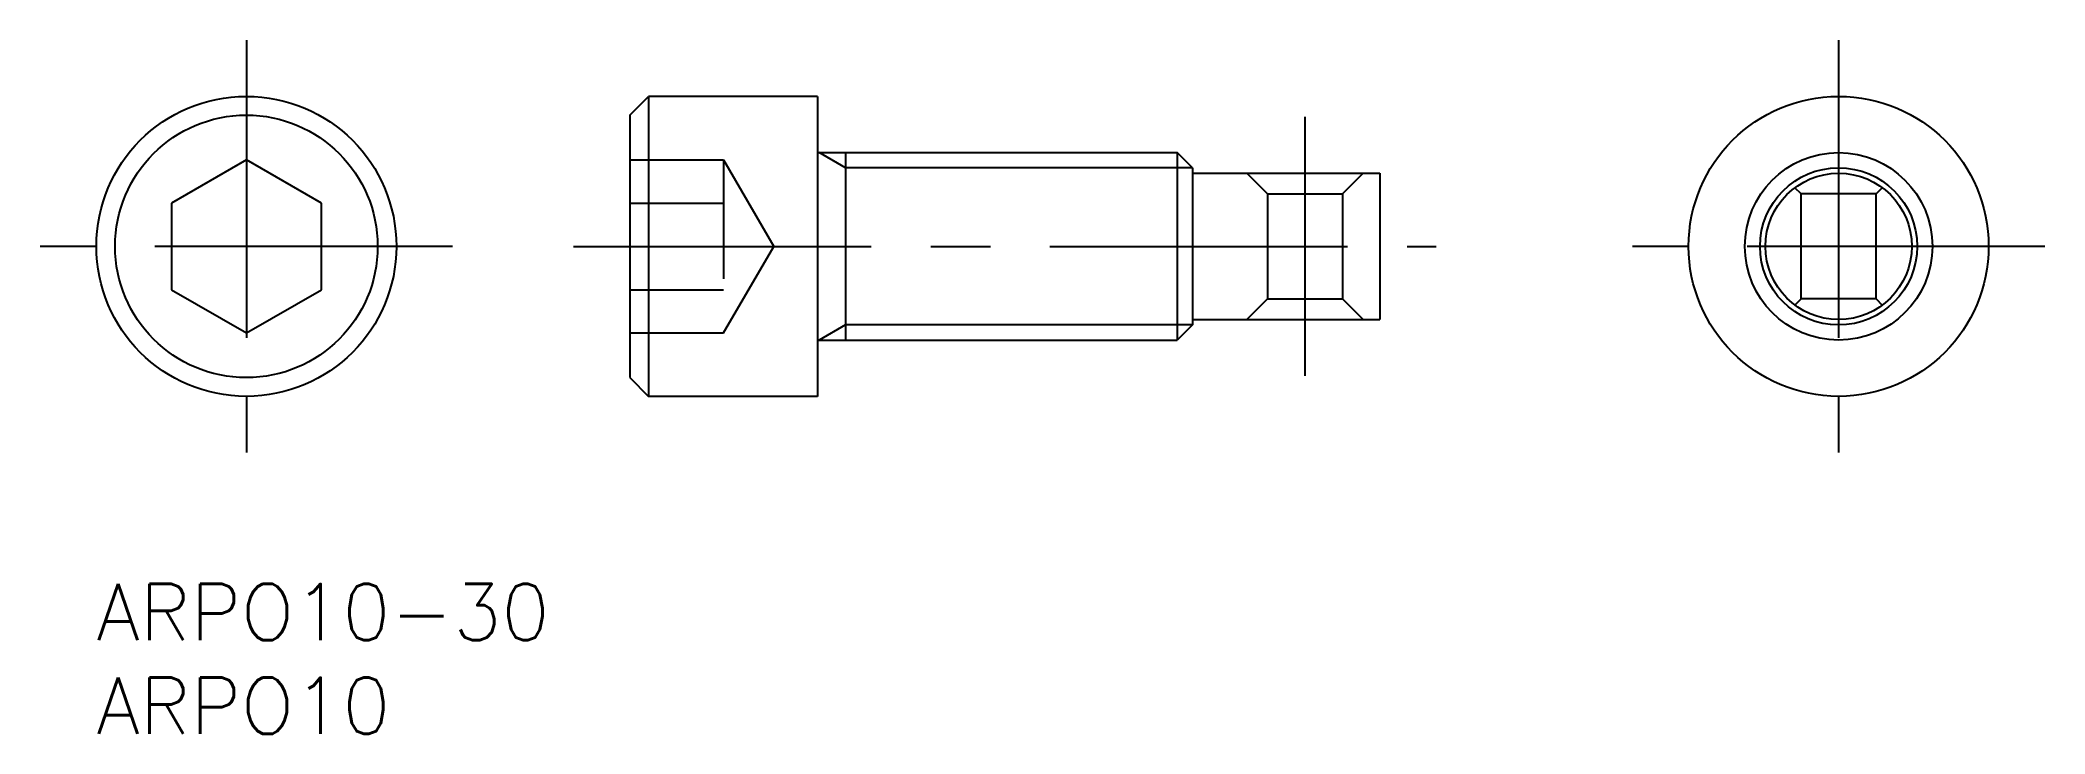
# Model space of a CAD drawing. Extents: x -3 to 104, y -8 to 29.
import ezdxf

# ---------------------------------------------------------------- set-up
doc = ezdxf.new("R2010")
doc.units = 0
doc.header["$LTSCALE"] = 0.5
doc.linetypes.add('CENTER', pattern=[50.8, 31.75, -6.35, 6.35, -6.35])
doc.linetypes.add('DASHED', pattern=[19.05, 12.7, -6.35])
for name, color, linetype in [('MSM_CENTER', 1, 'CENTER'), ('MSM_CONTINUOUS', 7, 'CONTINUOUS'), ('MSM_DASHED', 4, 'DASHED'), ('MSM_NARROW', 5, 'CONTINUOUS'), ('MSM_PART_NUMBER', 7, 'CONTINUOUS')]:
    doc.layers.add(name, color=color, linetype=linetype)
doc.styles.get("Standard").update_dxf_attribs({"font": 'txt.shx', "height": 1, "bigfont": 'bigfont.shx'})

# ---------------------------------------------------------------- blocks, each defined once
blk = doc.blocks.new('*U2')
at = {"layer": 'MSM_PART_NUMBER'}
blk.add_text('ARPO10-30', height=3, dxfattribs=at).set_placement((0, -3))
blk = doc.blocks.new('*U3')
at = {"layer": 'MSM_PART_NUMBER'}
blk.add_text('ARPO10', height=3, dxfattribs=at).set_placement((0, -8))

msp = doc.modelspace()

# ---------------------------------------------------------------- linework, layer by layer
at = {"layer": 'MSM_CENTER'}
for p, q in [((8, 29), (8, 7)), ((92.91, 29), (92.91, 7)), ((64.45, 24.9), (64.45, 11.1)), ((19, 18), (-3, 18)), ((25.45, 18), (71.45, 18)), ((103.91, 18), (81.91, 18))]:
    msp.add_line(p, q, dxfattribs=at)
at = {"layer": 'MSM_CONTINUOUS'}
for p, q in [((28.45, 25), (29.45, 26)), ((29.45, 26), (29.45, 10)), ((38.45, 26), (29.45, 26)), ((38.45, 26), (38.45, 10)), ((28.45, 25), (28.45, 11)), ((8, 22.62), (4, 20.31)), ((12, 20.31), (8, 22.62)), ((38.45, 23), (57.64, 23)), ((39.95, 23), (39.95, 13)), ((57.64, 23), (57.64, 13)), ((58.45, 22.19), (57.64, 23)), ((58.45, 22.19), (58.45, 13.81)), ((58.45, 21.9), (68.45, 21.9)), ((68.45, 21.9), (68.45, 14.1)), ((4, 20.31), (4, 15.69)), ((12, 15.69), (12, 20.31)), ((4, 15.69), (8, 13.38)), ((8, 13.38), (12, 15.69)), ((58.45, 14.1), (68.45, 14.1)), ((38.45, 13), (57.64, 13)), ((58.45, 13.81), (57.64, 13)), ((28.45, 11), (29.45, 10)), ((38.45, 10), (29.45, 10))]:
    msp.add_line(p, q, dxfattribs=at)
for centre, radius in [((8, 18), 8), ((92.91, 18), 8), ((8, 18), 7), ((92.91, 18), 5), ((92.91, 18), 3.9)]:
    msp.add_circle(centre, radius, dxfattribs=at)
at = {"layer": 'MSM_DASHED'}
for p, q in [((28.45, 22.62), (33.45, 22.62)), ((33.45, 22.62), (33.45, 13.38)), ((33.45, 22.62), (36.12, 18)), ((62.45, 20.8), (61.35, 21.9)), ((66.45, 20.8), (67.55, 21.9)), ((62.45, 20.8), (66.45, 20.8)), ((62.45, 20.8), (62.45, 15.2)), ((66.45, 20.8), (66.45, 15.2)), ((90.91, 20.8), (90.58, 21.13)), ((90.91, 15.2), (90.91, 20.8)), ((94.91, 20.8), (90.91, 20.8)), ((94.91, 20.8), (95.24, 21.13)), ((94.91, 15.2), (94.91, 20.8)), ((28.45, 20.31), (33.45, 20.31)), ((33.45, 13.38), (36.12, 18)), ((28.45, 15.69), (33.45, 15.69)), ((62.45, 15.2), (61.35, 14.1)), ((62.45, 15.2), (66.45, 15.2)), ((66.45, 15.2), (67.55, 14.1)), ((90.91, 15.2), (90.58, 14.87)), ((94.91, 15.2), (90.91, 15.2)), ((94.91, 15.2), (95.24, 14.87)), ((28.45, 13.38), (33.45, 13.38))]:
    msp.add_line(p, q, dxfattribs=at)
at = {"layer": 'MSM_NARROW'}
for p, q in [((39.95, 22.19), (38.54, 23)), ((58.45, 22.19), (39.95, 22.19)), ((39.95, 13.81), (38.54, 13)), ((58.45, 13.81), (39.95, 13.81))]:
    msp.add_line(p, q, dxfattribs=at)
msp.add_circle((92.91, 18), 4.19, dxfattribs=at)

# ---------------------------------------------------------------- block references
at = {"layer": 'MSM_CONTINUOUS'}
for name in ['*U2', '*U3']:
    msp.add_blockref(name, (0, 0), dxfattribs=at)

doc.saveas('drawing.dxf')
